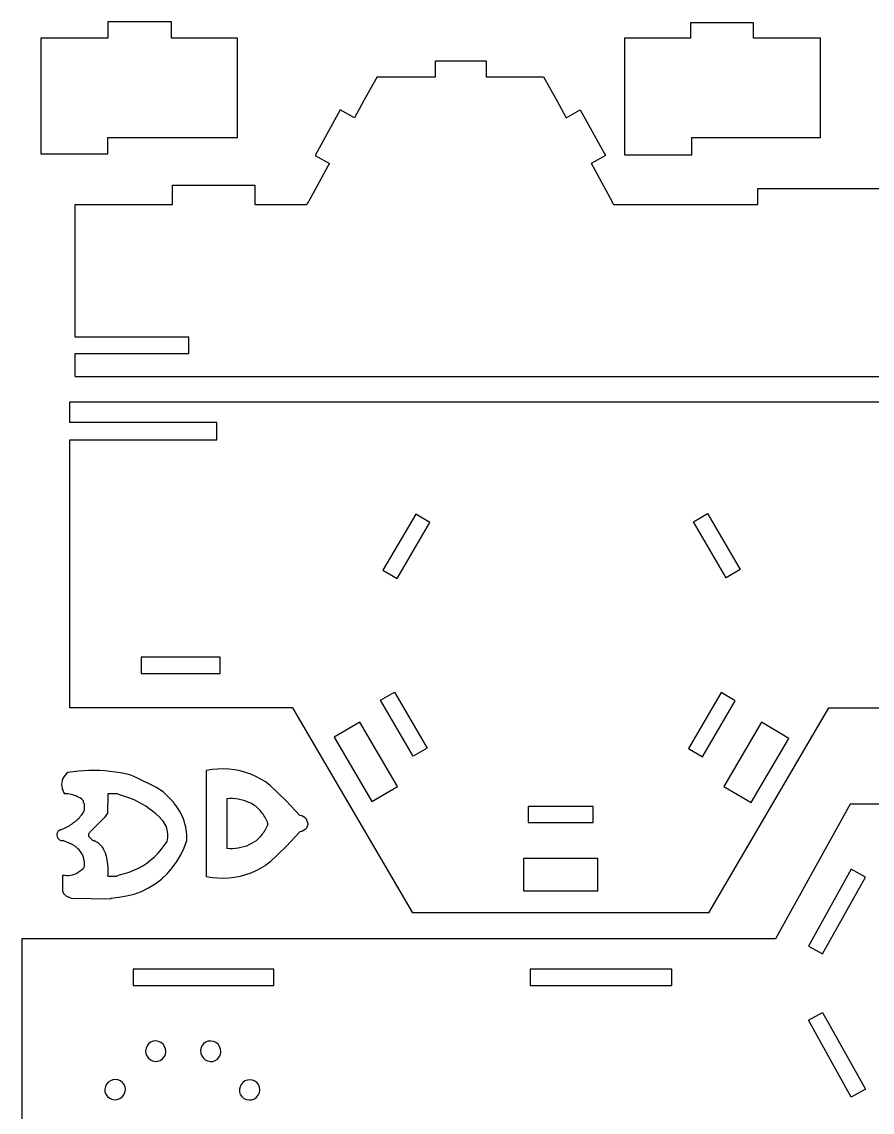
# Model space of a CAD drawing. Extents: x -3998 to 3998, y -3549 to 3549.
# Drawn here: x -2356 to -1570, y 2516 to 3524 of the extents above; entities that cross this region are included whole.
import ezdxf

# ---------------------------------------------------------------- set-up
doc = ezdxf.new("R2010")
doc.units = 0
doc.header["$MEASUREMENT"] = 0
doc.layers.get('0').update_dxf_attribs({"linetype": 'CONTINUOUS'})

msp = doc.modelspace()

# ---------------------------------------------------------------- linework, layer by layer
for p, q in [((-2217.6, 3523.7), (-2276.6, 3523.7)), ((-2276.6, 3523.7), (-2276.6, 3508.7)), ((-2217.6, 3508.7), (-2217.6, 3523.7)), ((-1737.6, 3522.7), (-1737.6, 3508.7)), ((-1679.6, 3522.7), (-1737.6, 3522.7)), ((-1679.6, 3508.7), (-1679.6, 3522.7)), ((-2276.6, 3508.7), (-2338.6, 3508.7)), ((-2338.6, 3508.7), (-2338.6, 3401.7)), ((-2156.6, 3508.7), (-2217.6, 3508.7)), ((-2156.6, 3416.7), (-2156.6, 3508.7)), ((-1798.6, 3508.7), (-1798.6, 3400.7)), ((-1737.6, 3508.7), (-1798.6, 3508.7)), ((-1617.6, 3508.7), (-1679.6, 3508.7)), ((-1617.6, 3416.7), (-1617.6, 3508.7)), ((-1973.6, 3487.7), (-1926.6, 3487.7)), ((-1973.6, 3472.7), (-1973.6, 3487.7)), ((-1926.6, 3487.7), (-1926.6, 3472.7)), ((-2027.6, 3472.7), (-2039.8, 3450.8)), ((-2027.6, 3472.7), (-1973.6, 3472.7)), ((-1926.6, 3472.7), (-1873.6, 3472.7)), ((-1873.6, 3472.7), (-1861.4, 3450.8)), ((-2039.8, 3450.8), (-2048.4, 3434.9)), ((-1861.4, 3450.8), (-1852.8, 3434.9)), ((-2061.6, 3442.2), (-2084.8, 3400)), ((-2048.4, 3434.9), (-2061.6, 3442.2)), ((-1852.8, 3434.9), (-1839.6, 3442.2)), ((-1839.6, 3442.2), (-1816.4, 3400)), ((-2276.6, 3416.7), (-2156.6, 3416.7)), ((-2276.6, 3401.7), (-2276.6, 3416.7)), ((-1736.6, 3416.7), (-1617.6, 3416.7)), ((-1736.6, 3400.7), (-1736.6, 3416.7)), ((-2338.6, 3401.7), (-2276.6, 3401.7)), ((-2084.8, 3400), (-2071.6, 3392.7)), ((-1816.4, 3400), (-1829.6, 3392.7)), ((-1798.6, 3400.7), (-1736.6, 3400.7)), ((-2073.4, 3389.6), (-2090.8, 3357.8)), ((-2073.3, 3389.9), (-2073.4, 3389.6)), ((-2073.2, 3390.1), (-2073.3, 3389.9)), ((-2073, 3390.4), (-2073.2, 3390.1)), ((-2072.9, 3390.7), (-2073, 3390.4)), ((-2072.8, 3390.9), (-2072.9, 3390.7)), ((-2072.6, 3391.2), (-2072.8, 3390.9)), ((-2072.5, 3391.5), (-2072.6, 3391.2)), ((-2072.3, 3391.7), (-2072.5, 3391.5)), ((-2072.1, 3392), (-2072.3, 3391.7)), ((-2072, 3392.2), (-2072.1, 3392)), ((-2071.8, 3392.4), (-2072, 3392.2)), ((-2071.6, 3392.7), (-2071.8, 3392.4)), ((-1829.6, 3392.7), (-1829.4, 3392.4)), ((-1829.4, 3392.4), (-1829.2, 3392.2)), ((-1829.2, 3392.2), (-1829.1, 3392)), ((-1829.1, 3392), (-1828.9, 3391.7)), ((-1828.9, 3391.7), (-1828.7, 3391.5)), ((-1828.7, 3391.5), (-1828.6, 3391.2)), ((-1828.6, 3391.2), (-1828.4, 3390.9)), ((-1828.4, 3390.9), (-1828.3, 3390.7)), ((-1828.3, 3390.7), (-1828.2, 3390.4)), ((-1828.2, 3390.4), (-1828, 3390.1)), ((-1828, 3390.1), (-1827.9, 3389.9)), ((-1827.9, 3389.9), (-1827.8, 3389.6)), ((-1827.8, 3389.6), (-1810.4, 3357.8)), ((-2216.6, 3372.7), (-2140.6, 3372.7)), ((-2216.6, 3354.7), (-2216.6, 3372.7)), ((-2140.6, 3372.7), (-2140.6, 3354.7)), ((-1675.6, 3354.7), (-1675.6, 3369.7)), ((-1675.6, 3369.7), (-1549.6, 3369.7)), ((-2091.6, 3356.2), (-2091.4, 3356.4)), ((-2091.4, 3356.4), (-2091.3, 3356.7)), ((-2091.3, 3356.7), (-2091.2, 3357)), ((-2091.2, 3357), (-2091, 3357.2)), ((-2091, 3357.2), (-2090.9, 3357.5)), ((-2090.9, 3357.5), (-2090.8, 3357.8)), ((-1810.3, 3357.5), (-1810.4, 3357.8)), ((-1810.2, 3357.2), (-1810.3, 3357.5)), ((-1810, 3357), (-1810.2, 3357.2)), ((-1809.9, 3356.7), (-1810, 3357)), ((-1809.8, 3356.4), (-1809.9, 3356.7)), ((-1809.6, 3356.2), (-1809.8, 3356.4)), ((-2306.6, 3232.2), (-2306.6, 3354.7)), ((-2306.6, 3354.7), (-2216.6, 3354.7)), ((-2140.6, 3354.7), (-2092.6, 3354.7)), ((-2092.6, 3354.7), (-2092.4, 3354.9)), ((-2092.4, 3354.9), (-2092.2, 3355.2)), ((-2092.2, 3355.2), (-2092.1, 3355.4)), ((-2092.1, 3355.4), (-2091.9, 3355.7)), ((-2091.9, 3355.7), (-2091.7, 3355.9)), ((-2091.7, 3355.9), (-2091.6, 3356.2)), ((-1809.5, 3355.9), (-1809.6, 3356.2)), ((-1809.3, 3355.7), (-1809.5, 3355.9)), ((-1809.1, 3355.4), (-1809.3, 3355.7)), ((-1809, 3355.2), (-1809.1, 3355.4)), ((-1808.8, 3354.9), (-1809, 3355.2)), ((-1808.6, 3354.7), (-1808.8, 3354.9)), ((-1808.6, 3354.7), (-1675.6, 3354.7)), ((-2201.6, 3232.2), (-2306.6, 3232.2)), ((-2201.6, 3217.2), (-2201.6, 3232.2)), ((-2306.6, 3195.7), (-2306.6, 3217.2)), ((-2306.6, 3217.2), (-2201.6, 3217.2)), ((-2306.6, 3195.7), (-1386.6, 3195.7)), ((-2311.8, 3153.4), (-2311.8, 3172.4)), ((-2311.8, 3172.4), (-1403.8, 3172.4)), ((-2175.8, 3153.4), (-2311.8, 3153.4)), ((-2175.8, 3137.4), (-2175.8, 3153.4)), ((-2311.8, 3137.4), (-2175.8, 3137.4)), ((-2311.8, 2889.4), (-2311.8, 3137.4)), ((-1991.8, 3068.6), (-2022.1, 3016.8)), ((-1978.9, 3061), (-1991.8, 3068.6)), ((-1735, 3061.5), (-1722, 3069.1)), ((-1722, 3069.1), (-1691.7, 3017.3)), ((-2009.1, 3009.2), (-1978.9, 3061)), ((-1704.7, 3009.7), (-1735, 3061.5)), ((-2022.1, 3016.8), (-2009.1, 3009.2)), ((-1691.7, 3017.3), (-1704.7, 3009.7)), ((-2172.8, 2936.4), (-2245.8, 2936.4)), ((-2245.8, 2936.4), (-2245.8, 2921.4)), ((-2172.8, 2921.4), (-2172.8, 2936.4)), ((-2245.8, 2921.4), (-2172.8, 2921.4)), ((-2024.3, 2896.6), (-2011.4, 2904.1)), ((-2011.4, 2904.1), (-1981.1, 2852.3)), ((-1709.3, 2903.7), (-1739.6, 2851.9)), ((-1696.4, 2896.1), (-1709.3, 2903.7)), ((-1994.1, 2844.8), (-2024.3, 2896.6)), ((-1726.7, 2844.3), (-1696.4, 2896.1)), ((-2105.8, 2889.4), (-2311.8, 2889.4)), ((-2105.8, 2889.4), (-1994.9, 2699.9)), ((-1720.8, 2699.9), (-1609.8, 2889.4)), ((-1609.8, 2889.4), (-1403.8, 2889.4)), ((-2043.5, 2876.2), (-2067.3, 2862.3)), ((-2008.7, 2816.8), (-2043.5, 2876.2)), ((-1672.2, 2876.2), (-1707, 2816.8)), ((-1646.8, 2861.3), (-1672.2, 2876.2)), ((-2067.3, 2862.3), (-2032.5, 2802.9)), ((-1681.5, 2801.9), (-1646.8, 2861.3)), ((-1981.1, 2852.3), (-1994.1, 2844.8)), ((-1739.6, 2851.9), (-1726.7, 2844.3)), ((-2180.2, 2832.4), (-2185.3, 2831.5)), ((-2175, 2832.9), (-2180.2, 2832.4)), ((-2169.8, 2833), (-2175, 2832.9)), ((-2164.6, 2832.8), (-2169.8, 2833)), ((-2159.4, 2832.2), (-2164.6, 2832.8)), ((-2318.7, 2822.4), (-2319.1, 2820.6)), ((-2318.1, 2824.2), (-2318.7, 2822.4)), ((-2317.2, 2825.8), (-2318.1, 2824.2)), ((-2316.1, 2827.3), (-2317.2, 2825.8)), ((-2314.8, 2828.7), (-2316.1, 2827.3)), ((-2313.4, 2829.8), (-2314.8, 2828.7)), ((-2308.5, 2830.5), (-2313.4, 2829.8)), ((-2303.7, 2831), (-2308.5, 2830.5)), ((-2298.8, 2831.4), (-2303.7, 2831)), ((-2294, 2831.6), (-2298.8, 2831.4)), ((-2289.1, 2831.6), (-2294, 2831.6)), ((-2284.2, 2831.5), (-2289.1, 2831.6)), ((-2279.4, 2831.2), (-2284.2, 2831.5)), ((-2274.5, 2830.8), (-2279.4, 2831.2)), ((-2269.7, 2830.2), (-2274.5, 2830.8)), ((-2264.9, 2829.4), (-2269.7, 2830.2)), ((-2260.1, 2828.4), (-2264.9, 2829.4)), ((-2255.4, 2827.3), (-2260.1, 2828.4)), ((-2249.6, 2824.8), (-2255.4, 2827.3)), ((-2231.6, 2815.8), (-2249.6, 2824.8)), ((-2185.3, 2733.4), (-2185.3, 2831.5)), ((-2154.3, 2831.2), (-2159.4, 2832.2)), ((-2149.3, 2829.9), (-2154.3, 2831.2)), ((-2144.4, 2828.2), (-2149.3, 2829.9)), ((-2139.7, 2826.1), (-2144.4, 2828.2)), ((-2135.2, 2823.7), (-2139.7, 2826.1)), ((-2130.8, 2821), (-2135.2, 2823.7)), ((-2319.1, 2820.6), (-2319.3, 2818.7)), ((-2319.3, 2818.7), (-2319.2, 2816.9)), ((-2319.2, 2816.9), (-2318.9, 2815.1)), ((-2318.9, 2815.1), (-2318.3, 2813.3)), ((-2318.3, 2813.3), (-2317.5, 2811.6)), ((-2228.6, 2813.8), (-2231.6, 2815.8)), ((-2225.5, 2812), (-2228.6, 2813.8)), ((-2126.7, 2818), (-2130.8, 2821)), ((-2111.5, 2803.6), (-2126.7, 2818)), ((-2032.5, 2802.9), (-2008.7, 2816.8)), ((-1707, 2816.8), (-1681.5, 2801.9)), ((-2317.5, 2811.6), (-2316.5, 2810)), ((-2314.9, 2810), (-2316.5, 2810)), ((-2313.4, 2809.9), (-2314.9, 2810)), ((-2311.9, 2809.8), (-2313.4, 2809.9)), ((-2310.4, 2809.5), (-2311.9, 2809.8)), ((-2308.9, 2809.1), (-2310.4, 2809.5)), ((-2307.4, 2808.6), (-2308.9, 2809.1)), ((-2306, 2808.1), (-2307.4, 2808.6)), ((-2304.6, 2807.4), (-2306, 2808.1)), ((-2303.2, 2806.7), (-2304.6, 2807.4)), ((-2301.9, 2805.9), (-2303.2, 2806.7)), ((-2300.7, 2805), (-2301.9, 2805.9)), ((-2299.5, 2804), (-2300.7, 2805)), ((-2299.5, 2804), (-2299.2, 2802.1)), ((-2299.2, 2802.1), (-2298.5, 2801)), ((-2276.5, 2810), (-2276.9, 2792.1)), ((-2267.5, 2810), (-2276.5, 2810)), ((-2266.4, 2809.3), (-2267.5, 2810)), ((-2262.6, 2808.3), (-2266.4, 2809.3)), ((-2258.9, 2807.1), (-2262.6, 2808.3)), ((-2255.2, 2805.7), (-2258.9, 2807.1)), ((-2251.7, 2804.2), (-2255.2, 2805.7)), ((-2248.2, 2802.4), (-2251.7, 2804.2)), ((-2244.7, 2800.6), (-2248.2, 2802.4)), ((-2215.5, 2802), (-2225.5, 2812)), ((-2163.8, 2805.6), (-2166.4, 2805.4)), ((-2166.4, 2805.4), (-2166.4, 2759.5)), ((-2161.1, 2805.6), (-2163.8, 2805.6)), ((-2158.5, 2805.5), (-2161.1, 2805.6)), ((-2155.9, 2805.2), (-2158.5, 2805.5)), ((-2153.4, 2804.6), (-2155.9, 2805.2)), ((-2150.8, 2804), (-2153.4, 2804.6)), ((-2148.4, 2803.1), (-2150.8, 2804)), ((-2146, 2802.1), (-2148.4, 2803.1)), ((-2143.7, 2801), (-2146, 2802.1)), ((-2099, 2790), (-2111.5, 2803.6)), ((-2299.8, 2792.1), (-2301.5, 2790)), ((-2298.5, 2795), (-2299.8, 2792.1)), ((-2298.5, 2801), (-2298.5, 2795)), ((-2276.9, 2792.1), (-2278.5, 2790)), ((-2241.4, 2798.5), (-2244.7, 2800.6)), ((-2238.2, 2796.3), (-2241.4, 2798.5)), ((-2235.1, 2794), (-2238.2, 2796.3)), ((-2232.1, 2791.5), (-2235.1, 2794)), ((-2215.2, 2801.2), (-2215.5, 2802)), ((-2213.3, 2798.8), (-2215.2, 2801.2)), ((-2211.5, 2796.3), (-2213.3, 2798.8)), ((-2209.9, 2793.7), (-2211.5, 2796.3)), ((-2208.5, 2790.9), (-2209.9, 2793.7)), ((-2141.5, 2799.7), (-2143.7, 2801)), ((-2139.5, 2798.2), (-2141.5, 2799.7)), ((-2137.5, 2796.6), (-2139.5, 2798.2)), ((-2136.5, 2795.6), (-2137.5, 2796.6)), ((-2135.6, 2794.5), (-2136.5, 2795.6)), ((-2134.6, 2793.4), (-2135.6, 2794.5)), ((-2133.8, 2792.3), (-2134.6, 2793.4)), ((-2133, 2791.2), (-2133.8, 2792.3)), ((-1827.8, 2798.4), (-1887.8, 2798.4)), ((-1887.8, 2798.4), (-1887.8, 2783.4)), ((-1827.8, 2783.4), (-1827.8, 2798.4)), ((-1590.1, 2800.4), (-1659, 2675.9)), ((-1379.1, 2800.4), (-1590.1, 2800.4)), ((-2310.7, 2781.6), (-2309.6, 2782.4)), ((-2309.6, 2782.4), (-2308.5, 2783.2)), ((-2308.5, 2783.2), (-2307.4, 2784)), ((-2307.4, 2784), (-2306.4, 2784.8)), ((-2306.4, 2784.8), (-2305.9, 2785.2)), ((-2305.9, 2785.2), (-2305.4, 2785.5)), ((-2305.4, 2785.5), (-2304.9, 2785.9)), ((-2304.9, 2785.9), (-2304.4, 2786.3)), ((-2304.4, 2786.3), (-2304, 2786.7)), ((-2304, 2786.7), (-2303.6, 2787.1)), ((-2303.6, 2787.1), (-2303.2, 2787.6)), ((-2303.2, 2787.6), (-2302.8, 2788)), ((-2302.8, 2788), (-2302.4, 2788.5)), ((-2302.4, 2788.5), (-2302.1, 2789)), ((-2302.1, 2789), (-2301.8, 2789.5)), ((-2301.8, 2789.5), (-2301.5, 2790)), ((-2279.7, 2788.1), (-2291.5, 2776)), ((-2278.5, 2790), (-2279.7, 2788.1)), ((-2229.2, 2788.8), (-2232.1, 2791.5)), ((-2226.5, 2786), (-2229.2, 2788.8)), ((-2225.3, 2784.7), (-2226.5, 2786)), ((-2224.3, 2783.2), (-2225.3, 2784.7)), ((-2223.4, 2781.7), (-2224.3, 2783.2)), ((-2207.2, 2788.1), (-2208.5, 2790.9)), ((-2206.1, 2785.2), (-2207.2, 2788.1)), ((-2205.2, 2782.3), (-2206.1, 2785.2)), ((-2204.5, 2779.3), (-2205.2, 2782.3)), ((-2132.2, 2790), (-2133, 2791.2)), ((-2131.4, 2788.8), (-2132.2, 2790)), ((-2130.8, 2787.6), (-2131.4, 2788.8)), ((-2130.1, 2786.3), (-2130.8, 2787.6)), ((-2129.5, 2785.1), (-2130.1, 2786.3)), ((-2129, 2783.8), (-2129.5, 2785.1)), ((-2128.5, 2782.5), (-2129, 2783.8)), ((-2128.5, 2782.5), (-2129, 2781.2)), ((-2097.2, 2789.7), (-2099, 2790)), ((-2095.5, 2788.9), (-2097.2, 2789.7)), ((-2094.1, 2787.9), (-2095.5, 2788.9)), ((-2092.9, 2786.5), (-2094.1, 2787.9)), ((-2092.1, 2784.9), (-2092.9, 2786.5)), ((-2091.7, 2783.2), (-2092.1, 2784.9)), ((-2091.7, 2782.5), (-2091.7, 2783.2)), ((-2091.7, 2782.5), (-2091.7, 2781.7)), ((-1887.8, 2783.4), (-1827.8, 2783.4)), ((-2323.6, 2773.1), (-2323.7, 2771.8)), ((-2323.7, 2771.8), (-2323.5, 2770.6)), ((-2323.2, 2774.3), (-2323.6, 2773.1)), ((-2322.5, 2775.4), (-2323.2, 2774.3)), ((-2321.5, 2776.2), (-2322.5, 2775.4)), ((-2320.4, 2776.8), (-2321.5, 2776.2)), ((-2320.4, 2776.8), (-2319.1, 2777.3)), ((-2319.1, 2777.3), (-2317.8, 2777.8)), ((-2317.8, 2777.8), (-2316.6, 2778.4)), ((-2316.6, 2778.4), (-2315.4, 2779)), ((-2315.4, 2779), (-2314.2, 2779.6)), ((-2314.2, 2779.6), (-2313, 2780.2)), ((-2313, 2780.2), (-2311.8, 2780.9)), ((-2311.8, 2780.9), (-2310.7, 2781.6)), ((-2291.5, 2776), (-2294.5, 2773)), ((-2294.5, 2773), (-2294.5, 2771)), ((-2222.7, 2780.1), (-2223.4, 2781.7)), ((-2222.1, 2778.4), (-2222.7, 2780.1)), ((-2221.6, 2776.7), (-2222.1, 2778.4)), ((-2221.3, 2774.9), (-2221.6, 2776.7)), ((-2221.1, 2773.2), (-2221.3, 2774.9)), ((-2221, 2771.4), (-2221.1, 2773.2)), ((-2204, 2776.3), (-2204.5, 2779.3)), ((-2203.6, 2773.2), (-2204, 2776.3)), ((-2203.4, 2770.1), (-2203.6, 2773.2)), ((-2133.8, 2772.6), (-2134.6, 2771.5)), ((-2133, 2773.8), (-2133.8, 2772.6)), ((-2132.2, 2775), (-2133, 2773.8)), ((-2131.4, 2776.2), (-2132.2, 2775)), ((-2130.8, 2777.4), (-2131.4, 2776.2)), ((-2130.1, 2778.6), (-2130.8, 2777.4)), ((-2129.5, 2779.9), (-2130.1, 2778.6)), ((-2129, 2781.2), (-2129.5, 2779.9)), ((-2099, 2774.9), (-2111.5, 2761.3)), ((-2097.2, 2775.3), (-2099, 2774.9)), ((-2095.5, 2776), (-2097.2, 2775.3)), ((-2094.1, 2777.1), (-2095.5, 2776)), ((-2092.9, 2778.4), (-2094.1, 2777.1)), ((-2092.1, 2780), (-2092.9, 2778.4)), ((-2091.7, 2781.7), (-2092.1, 2780)), ((-2323.5, 2770.6), (-2323.1, 2769.4)), ((-2323.1, 2769.4), (-2322.3, 2768.3)), ((-2322.3, 2768.3), (-2321.3, 2767.5)), ((-2321.3, 2767.5), (-2320.1, 2767)), ((-2320.1, 2767), (-2318.8, 2766.8)), ((-2318.8, 2766.8), (-2317.6, 2766.8)), ((-2317.6, 2766.8), (-2311.4, 2764.2)), ((-2310.7, 2763.9), (-2311.4, 2764.2)), ((-2310.1, 2763.6), (-2310.7, 2763.9)), ((-2309.4, 2763.3), (-2310.1, 2763.6)), ((-2308.8, 2762.9), (-2309.4, 2763.3)), ((-2308.2, 2762.5), (-2308.8, 2762.9)), ((-2307.6, 2762.1), (-2308.2, 2762.5)), ((-2307, 2761.7), (-2307.6, 2762.1)), ((-2294.5, 2771), (-2290.5, 2767)), ((-2290.5, 2767), (-2289.6, 2766.8)), ((-2288.6, 2766.4), (-2289.6, 2766.8)), ((-2287.7, 2766), (-2288.6, 2766.4)), ((-2286.9, 2765.5), (-2287.7, 2766)), ((-2286, 2764.9), (-2286.9, 2765.5)), ((-2285.2, 2764.3), (-2286, 2764.9)), ((-2284.4, 2763.7), (-2285.2, 2764.3)), ((-2283.6, 2763), (-2284.4, 2763.7)), ((-2282.9, 2762.3), (-2283.6, 2763)), ((-2282.2, 2761.5), (-2282.9, 2762.3)), ((-2227.1, 2758.6), (-2224.3, 2762.3)), ((-2224.3, 2762.3), (-2221.8, 2766.1)), ((-2221.8, 2766.1), (-2221.4, 2767.9)), ((-2221.4, 2767.9), (-2221.1, 2769.6)), ((-2221.1, 2769.6), (-2221, 2771.4)), ((-2205.9, 2760.2), (-2203.5, 2767)), ((-2203.5, 2767), (-2203.4, 2770.1)), ((-2148.4, 2761.8), (-2150.8, 2761)), ((-2146, 2762.8), (-2148.4, 2761.8)), ((-2143.7, 2764), (-2146, 2762.8)), ((-2141.5, 2765.3), (-2143.7, 2764)), ((-2139.5, 2766.7), (-2141.5, 2765.3)), ((-2137.5, 2768.3), (-2139.5, 2766.7)), ((-2136.5, 2769.3), (-2137.5, 2768.3)), ((-2135.6, 2770.4), (-2136.5, 2769.3)), ((-2134.6, 2771.5), (-2135.6, 2770.4)), ((-2306.4, 2761.2), (-2307, 2761.7)), ((-2305.9, 2760.8), (-2306.4, 2761.2)), ((-2305.3, 2760.3), (-2305.9, 2760.8)), ((-2304.8, 2759.8), (-2305.3, 2760.3)), ((-2304.3, 2759.3), (-2304.8, 2759.8)), ((-2303.1, 2758.2), (-2304.3, 2759.3)), ((-2302.1, 2757), (-2303.1, 2758.2)), ((-2301.2, 2755.7), (-2302.1, 2757)), ((-2300.3, 2754.3), (-2301.2, 2755.7)), ((-2299.6, 2752.9), (-2300.3, 2754.3)), ((-2299.1, 2751.4), (-2299.6, 2752.9)), ((-2281.6, 2760.7), (-2282.2, 2761.5)), ((-2281, 2759.9), (-2281.6, 2760.7)), ((-2280.5, 2759), (-2281, 2759.9)), ((-2279.6, 2757.1), (-2280.5, 2759)), ((-2278.8, 2755.1), (-2279.6, 2757.1)), ((-2278.1, 2753.1), (-2278.8, 2755.1)), ((-2277.6, 2751), (-2278.1, 2753.1)), ((-2236.7, 2748.9), (-2233.3, 2751.9)), ((-2233.3, 2751.9), (-2230.1, 2755.1)), ((-2230.1, 2755.1), (-2227.1, 2758.6)), ((-2212.6, 2747.4), (-2208.9, 2753.6)), ((-2208.9, 2753.6), (-2205.9, 2760.2)), ((-2163.8, 2759.3), (-2166.4, 2759.5)), ((-2161.1, 2759.3), (-2163.8, 2759.3)), ((-2158.5, 2759.5), (-2161.1, 2759.3)), ((-2155.9, 2759.8), (-2158.5, 2759.5)), ((-2153.4, 2760.3), (-2155.9, 2759.8)), ((-2150.8, 2761), (-2153.4, 2760.3)), ((-2111.5, 2761.3), (-2126.7, 2746.9)), ((-2299.7, 2740.7), (-2298.5, 2742)), ((-2298.6, 2749.9), (-2299.1, 2751.4)), ((-2298.3, 2748.4), (-2298.6, 2749.9)), ((-2298.5, 2742), (-2298.2, 2743.6)), ((-2298.1, 2746.8), (-2298.3, 2748.4)), ((-2298.2, 2743.6), (-2298.1, 2745.2)), ((-2298.1, 2745.2), (-2298.1, 2746.8)), ((-2277.1, 2748.9), (-2277.6, 2751)), ((-2276.7, 2746.8), (-2277.1, 2748.9)), ((-2276.4, 2744.7), (-2276.7, 2746.8)), ((-2276.2, 2742.6), (-2276.4, 2744.7)), ((-2276.1, 2740.4), (-2276.2, 2742.6)), ((-2248.3, 2741.3), (-2244.3, 2743.6)), ((-2244.3, 2743.6), (-2240.4, 2746.1)), ((-2240.4, 2746.1), (-2236.7, 2748.9)), ((-2216.9, 2741.5), (-2212.6, 2747.4)), ((-2130.8, 2743.9), (-2135.2, 2741.2)), ((-2126.7, 2746.9), (-2130.8, 2743.9)), ((-1892.3, 2750.4), (-1892.3, 2720.4)), ((-1823.3, 2750.4), (-1892.3, 2750.4)), ((-1823.3, 2720.4), (-1823.3, 2750.4)), ((-2318.5, 2735), (-2318.5, 2720)), ((-2318.5, 2735), (-2316.6, 2734.8)), ((-2316.6, 2734.8), (-2314.8, 2734.7)), ((-2314.8, 2734.7), (-2312.9, 2734.7)), ((-2312.9, 2734.7), (-2311.1, 2735)), ((-2311.1, 2735), (-2309.3, 2735.3)), ((-2309.3, 2735.3), (-2307.5, 2735.9)), ((-2307.5, 2735.9), (-2305.8, 2736.5)), ((-2305.8, 2736.5), (-2304.2, 2737.4)), ((-2304.2, 2737.4), (-2302.6, 2738.4)), ((-2302.6, 2738.4), (-2301.1, 2739.5)), ((-2301.1, 2739.5), (-2299.7, 2740.7)), ((-2276.5, 2734), (-2276.2, 2736.2)), ((-2276.5, 2734), (-2268.5, 2734)), ((-2276.2, 2736.2), (-2276.1, 2738.3)), ((-2276.1, 2738.3), (-2276.1, 2740.4)), ((-2268.5, 2734), (-2265.6, 2735.3)), ((-2265.6, 2735.3), (-2261.1, 2736.4)), ((-2261.1, 2736.4), (-2256.7, 2737.7)), ((-2256.7, 2737.7), (-2252.4, 2739.4)), ((-2252.4, 2739.4), (-2248.3, 2741.3)), ((-2227, 2731.2), (-2221.7, 2736.1)), ((-2221.7, 2736.1), (-2216.9, 2741.5)), ((-2180.2, 2732.5), (-2185.3, 2733.4)), ((-2175, 2732), (-2180.2, 2732.5)), ((-2169.8, 2731.9), (-2175, 2732)), ((-2164.6, 2732.1), (-2169.8, 2731.9)), ((-2159.4, 2732.8), (-2164.6, 2732.1)), ((-2154.3, 2733.7), (-2159.4, 2732.8)), ((-2149.3, 2735.1), (-2154.3, 2733.7)), ((-2144.4, 2736.8), (-2149.3, 2735.1)), ((-2139.7, 2738.8), (-2144.4, 2736.8)), ((-2135.2, 2741.2), (-2139.7, 2738.8)), ((-1589.2, 2740.3), (-1628.5, 2669.1)), ((-1615.8, 2662), (-1576, 2732.9)), ((-1576, 2732.9), (-1589.2, 2740.3)), ((-2245.5, 2719.9), (-2239, 2723.1)), ((-2239, 2723.1), (-2232.8, 2726.9)), ((-2232.8, 2726.9), (-2227, 2731.2)), ((-2318.5, 2720), (-2317.5, 2718)), ((-2317.5, 2718), (-2314.5, 2715)), ((-2310.6, 2713.7), (-2314.5, 2715)), ((-2310.6, 2713.7), (-2274.5, 2713)), ((-2274.5, 2713), (-2273.4, 2713.6)), ((-2273.4, 2713.6), (-2266.5, 2714.5)), ((-2266.5, 2714.5), (-2259.4, 2715.6)), ((-2259.4, 2715.6), (-2252.3, 2717.4)), ((-2252.3, 2717.4), (-2245.5, 2719.9)), ((-1892.3, 2720.4), (-1823.3, 2720.4)), ((-1720.8, 2699.9), (-1994.9, 2699.9)), ((-2356.1, 2675.9), (-2356.1, 1454.4)), ((-1659, 2675.9), (-2356.1, 2675.9)), ((-1628.5, 2669.1), (-1615.8, 2662)), ((-2123.1, 2647.9), (-2253.1, 2647.9)), ((-2253.1, 2647.9), (-2253.1, 2632.9)), ((-2123.1, 2632.9), (-2123.1, 2647.9)), ((-1755.1, 2647.9), (-1886.1, 2647.9)), ((-1886.1, 2647.9), (-1886.1, 2632.9)), ((-1755.1, 2632.9), (-1755.1, 2647.9)), ((-2253.1, 2632.9), (-2123.1, 2632.9)), ((-1886.1, 2632.9), (-1755.1, 2632.9)), ((-1628.5, 2600.9), (-1615.8, 2608)), ((-1589.2, 2529.7), (-1628.5, 2600.9)), ((-1615.8, 2608), (-1576, 2537.1)), ((-2237.1, 2580.5), (-2238.9, 2579)), ((-2234.7, 2581.4), (-2237.1, 2580.5)), ((-2232.2, 2581.7), (-2234.7, 2581.4)), ((-2229.7, 2581.2), (-2232.2, 2581.7)), ((-2227.4, 2580.2), (-2229.7, 2581.2)), ((-2186.2, 2580.4), (-2188, 2578.9)), ((-2183.8, 2581.3), (-2186.2, 2580.4)), ((-2181.3, 2581.5), (-2183.8, 2581.3)), ((-2178.8, 2581.1), (-2181.3, 2581.5)), ((-2176.6, 2580.1), (-2178.8, 2581.1)), ((-2241.2, 2574.8), (-2241.6, 2572.5)), ((-2241.6, 2572.5), (-2241.3, 2570.1)), ((-2240.3, 2577.1), (-2241.2, 2574.8)), ((-2238.9, 2579), (-2240.3, 2577.1)), ((-2225.5, 2578.6), (-2227.4, 2580.2)), ((-2224, 2576.5), (-2225.5, 2578.6)), ((-2223.1, 2574.2), (-2224, 2576.5)), ((-2223.3, 2569.2), (-2222.9, 2571.7)), ((-2222.9, 2571.7), (-2223.1, 2574.2)), ((-2190.4, 2574.7), (-2190.7, 2572.4)), ((-2190.7, 2572.4), (-2190.4, 2570)), ((-2189.5, 2577), (-2190.4, 2574.7)), ((-2188, 2578.9), (-2189.5, 2577)), ((-2174.6, 2578.5), (-2176.6, 2580.1)), ((-2173.2, 2576.4), (-2174.6, 2578.5)), ((-2172.3, 2574.1), (-2173.2, 2576.4)), ((-2172.5, 2569.1), (-2172, 2571.6)), ((-2172, 2571.6), (-2172.3, 2574.1)), ((-2241.3, 2570.1), (-2240.4, 2567.8)), ((-2240.4, 2567.8), (-2239.1, 2565.9)), ((-2239.1, 2565.9), (-2237.2, 2564.3)), ((-2237.2, 2564.3), (-2235.1, 2563.2)), ((-2235.1, 2563.2), (-2232.7, 2562.7)), ((-2232.7, 2562.7), (-2230.4, 2562.8)), ((-2230.4, 2562.8), (-2228.1, 2563.5)), ((-2228.1, 2563.5), (-2226, 2565)), ((-2226, 2565), (-2224.4, 2566.9)), ((-2224.4, 2566.9), (-2223.3, 2569.2)), ((-2190.4, 2570), (-2189.6, 2567.7)), ((-2189.6, 2567.7), (-2188.2, 2565.8)), ((-2188.2, 2565.8), (-2186.4, 2564.2)), ((-2186.4, 2564.2), (-2184.2, 2563.1)), ((-2184.2, 2563.1), (-2181.9, 2562.6)), ((-2181.9, 2562.6), (-2179.5, 2562.7)), ((-2179.5, 2562.7), (-2177.2, 2563.4)), ((-2177.2, 2563.4), (-2175.1, 2564.9)), ((-2175.1, 2564.9), (-2173.5, 2566.8)), ((-2173.5, 2566.8), (-2172.5, 2569.1)), ((-2277.7, 2541.6), (-2278.8, 2539.5)), ((-2276.1, 2543.4), (-2277.7, 2541.6)), ((-2274.2, 2544.8), (-2276.1, 2543.4)), ((-2271.9, 2545.7), (-2274.2, 2544.8)), ((-2269.5, 2545.9), (-2271.9, 2545.7)), ((-2267.2, 2545.6), (-2269.5, 2545.9)), ((-2264.9, 2544.7), (-2267.2, 2545.6)), ((-2263, 2543.3), (-2264.9, 2544.7)), ((-2261.5, 2541.4), (-2263, 2543.3)), ((-2260.6, 2539.1), (-2261.5, 2541.4)), ((-2153.3, 2541.4), (-2154.3, 2539.3)), ((-2151.7, 2543.2), (-2153.3, 2541.4)), ((-2149.7, 2544.6), (-2151.7, 2543.2)), ((-2147.5, 2545.5), (-2149.7, 2544.6)), ((-2145.1, 2545.7), (-2147.5, 2545.5)), ((-2142.7, 2545.4), (-2145.1, 2545.7)), ((-2140.5, 2544.5), (-2142.7, 2545.4)), ((-2138.6, 2543.1), (-2140.5, 2544.5)), ((-2137.1, 2541.2), (-2138.6, 2543.1)), ((-2136.2, 2538.9), (-2137.1, 2541.2)), ((-2278.8, 2539.5), (-2279.3, 2537.1)), ((-2279.3, 2537.1), (-2279.2, 2534.7)), ((-2279.2, 2534.7), (-2278.5, 2532.4)), ((-2278.5, 2532.4), (-2277, 2530.4)), ((-2277, 2530.4), (-2275.1, 2528.7)), ((-2263.4, 2529.8), (-2261.8, 2531.8)), ((-2261.8, 2531.8), (-2260.8, 2534.1)), ((-2260.8, 2534.1), (-2260.3, 2536.6)), ((-2260.3, 2536.6), (-2260.6, 2539.1)), ((-2154.3, 2539.3), (-2154.8, 2536.9)), ((-2154.8, 2536.9), (-2154.7, 2534.5)), ((-2154.7, 2534.5), (-2154.1, 2532.2)), ((-2154.1, 2532.2), (-2152.6, 2530.2)), ((-2152.6, 2530.2), (-2150.7, 2528.5)), ((-2139, 2529.6), (-2137.4, 2531.6)), ((-2137.4, 2531.6), (-2136.3, 2533.9)), ((-2136.3, 2533.9), (-2135.9, 2536.4)), ((-2135.9, 2536.4), (-2136.2, 2538.9)), ((-1576, 2537.1), (-1589.2, 2529.7)), ((-2275.1, 2528.7), (-2272.8, 2527.7)), ((-2272.8, 2527.7), (-2270.3, 2527.3)), ((-2270.3, 2527.3), (-2267.8, 2527.5)), ((-2267.8, 2527.5), (-2265.5, 2528.4)), ((-2265.5, 2528.4), (-2263.4, 2529.8)), ((-2150.7, 2528.5), (-2148.4, 2527.5)), ((-2148.4, 2527.5), (-2145.9, 2527.1)), ((-2145.9, 2527.1), (-2143.4, 2527.3)), ((-2143.4, 2527.3), (-2141, 2528.2)), ((-2141, 2528.2), (-2139, 2529.6))]:
    msp.add_line(p, q)

doc.saveas('drawing.dxf')
